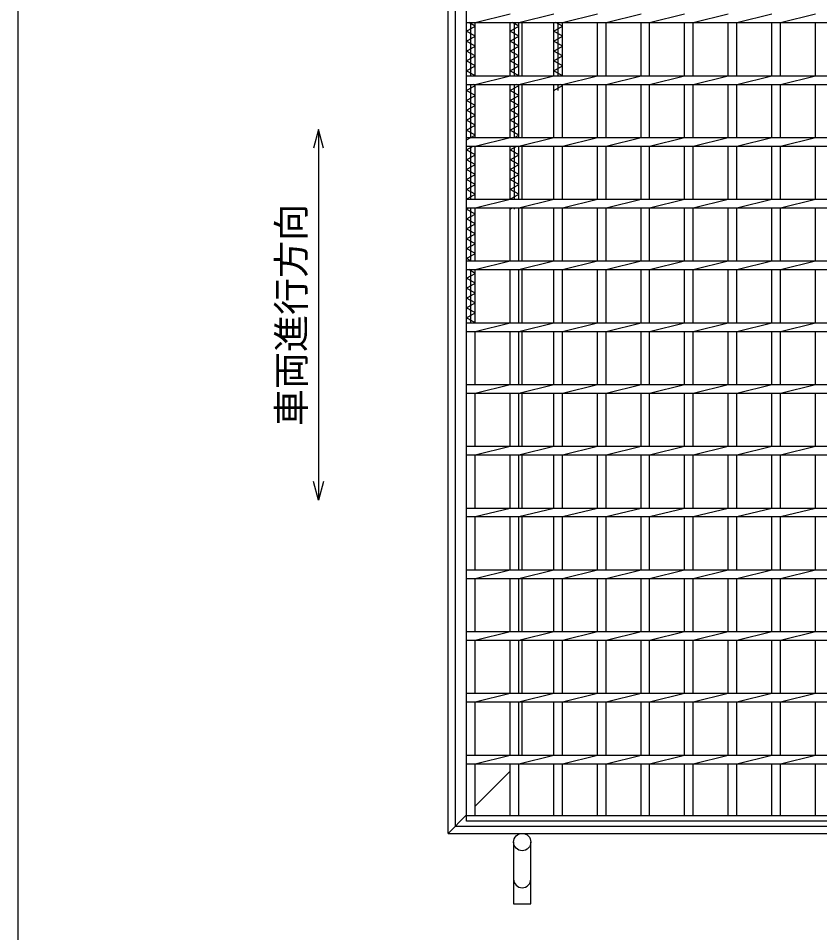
# Model space of a CAD drawing. Units: millimetres, scale not verified. Extents: x -1820 to 1731, y -1282 to 1054.
# Drawn here: x -1729 to -1080, y -386 to 354 of the extents above; entities that cross this region are included whole.
import ezdxf
from ezdxf.enums import TextEntityAlignment as Align

# ---------------------------------------------------------------- set-up
doc = ezdxf.new("R2010")
doc.units = ezdxf.units.MM
doc.header["$LTSCALE"] = 10
for name, color, linetype, lineweight in [('0_2', 150, 'Continuous', 25), ('16', 3, 'Continuous', 25), ('19', 6, 'Continuous', 25)]:
    doc.layers.add(name, color=color, linetype=linetype, lineweight=lineweight)
doc.styles.add('ベクトル', font='')
doc.styles.get('ベクトル').set_extended_font_data('ベクトル')

msp = doc.modelspace()

# ---------------------------------------------------------------- linework, layer by layer
at = {"layer": '0_2'}
msp.add_line((-1729, -1146.5), (-1729, 1053.5), dxfattribs=at)
at = {"layer": '0_2', "color": 4}
for p, q in [((-1486, 263.83), (-1490, 248.83)), ((-1482, 248.83), (-1486, 263.83)), ((-1486, 263.83), (-1486, -36.17)), ((-1486, -36.17), (-1490, -21.17)), ((-1482, -21.17), (-1486, -36.17))]:
    msp.add_line(p, q, dxfattribs=at)
at = {"layer": '16'}
for p, q in [((-1366, -291.5), (-1366, 599.5)), ((-1366, 350.5), (-1366, 357.5)), ((-1359, 350.5), (-1330.7, 357.5)), ((-1323.7, 350.5), (-1295.4, 357.5)), ((-1288.4, 350.5), (-1260.1, 357.5)), ((-1253.1, 350.5), (-1224.8, 357.5)), ((-1217.8, 350.5), (-1189.5, 357.5)), ((-1182.5, 350.5), (-1154.2, 357.5)), ((-1147.2, 350.5), (-1118.9, 357.5)), ((-1111.9, 350.5), (-1083.6, 357.5)), ((-1366, 350.5), (-476, 350.5)), ((-1359, 347.5), (-1364.25, 350.5)), ((-1362.5, 307.5), (-1362.5, 350.5)), ((-1359, 307.5), (-1359, 350.5)), ((-1330.7, 307.5), (-1330.7, 350.5)), ((-1323.7, 347.5), (-1328.95, 350.5)), ((-1327.2, 307.5), (-1327.2, 350.5)), ((-1323.7, 307.5), (-1323.7, 350.5)), ((-1295.4, 307.5), (-1295.4, 350.5)), ((-1288.4, 347.5), (-1293.65, 350.5)), ((-1291.9, 307.5), (-1291.9, 350.5)), ((-1288.4, 307.5), (-1288.4, 350.5)), ((-1260.1, 307.5), (-1260.1, 350.5)), ((-1253.1, 307.5), (-1253.1, 350.5)), ((-1224.8, 307.5), (-1224.8, 350.5)), ((-1217.8, 307.5), (-1217.8, 350.5)), ((-1189.5, 307.5), (-1189.5, 350.5)), ((-1182.5, 307.5), (-1182.5, 350.5)), ((-1154.2, 307.5), (-1154.2, 350.5)), ((-1147.2, 307.5), (-1147.2, 350.5)), ((-1118.9, 307.5), (-1118.9, 350.5)), ((-1111.9, 307.5), (-1111.9, 350.5)), ((-1083.6, 307.5), (-1083.6, 350.5)), ((-1366, 343.5), (-1359, 347.5)), ((-1359, 339.5), (-1366, 343.5)), ((-1330.7, 343.5), (-1323.7, 347.5)), ((-1323.7, 339.5), (-1330.7, 343.5)), ((-1295.4, 343.5), (-1288.4, 347.5)), ((-1288.4, 339.5), (-1295.4, 343.5)), ((-1366, 335.5), (-1359, 339.5)), ((-1359, 331.5), (-1366, 335.5)), ((-1330.7, 335.5), (-1323.7, 339.5)), ((-1323.7, 331.5), (-1330.7, 335.5)), ((-1295.4, 335.5), (-1288.4, 339.5)), ((-1288.4, 331.5), (-1295.4, 335.5)), ((-1366, 327.5), (-1359, 331.5)), ((-1359, 323.5), (-1366, 327.5)), ((-1330.7, 327.5), (-1323.7, 331.5)), ((-1323.7, 323.5), (-1330.7, 327.5)), ((-1295.4, 327.5), (-1288.4, 331.5)), ((-1288.4, 323.5), (-1295.4, 327.5)), ((-1366, 319.5), (-1359, 323.5)), ((-1359, 315.5), (-1366, 319.5)), ((-1330.7, 319.5), (-1323.7, 323.5)), ((-1323.7, 315.5), (-1330.7, 319.5)), ((-1295.4, 319.5), (-1288.4, 323.5)), ((-1288.4, 315.5), (-1295.4, 319.5)), ((-1366, 311.5), (-1359, 315.5)), ((-1359, 307.5), (-1366, 311.5)), ((-1330.7, 311.5), (-1323.7, 315.5)), ((-1323.7, 307.5), (-1330.7, 311.5)), ((-1295.4, 311.5), (-1288.4, 315.5)), ((-1288.4, 307.5), (-1295.4, 311.5)), ((-1366, 307.5), (-476, 307.5)), ((-1366, 300.5), (-1366, 307.5)), ((-1359, 300.5), (-1330.7, 307.5)), ((-1323.7, 300.5), (-1295.4, 307.5)), ((-1288.4, 300.5), (-1260.1, 307.5)), ((-1253.1, 300.5), (-1224.8, 307.5)), ((-1217.8, 300.5), (-1189.5, 307.5)), ((-1182.5, 300.5), (-1154.2, 307.5)), ((-1147.2, 300.5), (-1118.9, 307.5)), ((-1111.9, 300.5), (-1083.6, 307.5)), ((-1366, 300.5), (-476, 300.5)), ((-1366, 295.5), (-1359, 299.5)), ((-1362.5, 257.5), (-1362.5, 300.5)), ((-1359, 299.5), (-1360.75, 300.5)), ((-1359, 257.5), (-1359, 300.5)), ((-1330.7, 257.5), (-1330.7, 300.5)), ((-1330.7, 295.5), (-1323.7, 299.5)), ((-1327.2, 257.5), (-1327.2, 300.5)), ((-1323.7, 299.5), (-1325.45, 300.5)), ((-1323.7, 257.5), (-1323.7, 300.5)), ((-1295.4, 257.5), (-1295.4, 300.5)), ((-1295.4, 295.5), (-1288.4, 299.5)), ((-1291.9, 295.5), (-1291.9, 300.5)), ((-1288.4, 299.5), (-1290.15, 300.5)), ((-1288.4, 257.5), (-1288.4, 300.5)), ((-1260.1, 257.5), (-1260.1, 300.5)), ((-1253.1, 257.5), (-1253.1, 300.5)), ((-1224.8, 257.5), (-1224.8, 300.5)), ((-1217.8, 257.5), (-1217.8, 300.5)), ((-1189.5, 257.5), (-1189.5, 300.5)), ((-1182.5, 257.5), (-1182.5, 300.5)), ((-1154.2, 257.5), (-1154.2, 300.5)), ((-1147.2, 257.5), (-1147.2, 300.5)), ((-1118.9, 257.5), (-1118.9, 300.5)), ((-1111.9, 257.5), (-1111.9, 300.5)), ((-1083.6, 257.5), (-1083.6, 300.5)), ((-1359, 291.5), (-1366, 295.5)), ((-1366, 287.5), (-1359, 291.5)), ((-1323.7, 291.5), (-1330.7, 295.5)), ((-1330.7, 287.5), (-1323.7, 291.5)), ((-1359, 283.5), (-1366, 287.5)), ((-1366, 279.5), (-1359, 283.5)), ((-1323.7, 283.5), (-1330.7, 287.5)), ((-1330.7, 279.5), (-1323.7, 283.5)), ((-1359, 275.5), (-1366, 279.5)), ((-1366, 271.5), (-1359, 275.5)), ((-1323.7, 275.5), (-1330.7, 279.5)), ((-1330.7, 271.5), (-1323.7, 275.5)), ((-1359, 267.5), (-1366, 271.5)), ((-1366, 263.5), (-1359, 267.5)), ((-1323.7, 267.5), (-1330.7, 271.5)), ((-1330.7, 263.5), (-1323.7, 267.5)), ((-1359, 259.5), (-1366, 263.5)), ((-1366, 255.5), (-1359, 259.5)), ((-1323.7, 259.5), (-1330.7, 263.5)), ((-1327.2, 257.5), (-1323.7, 259.5)), ((-1366, 257.5), (-476, 257.5)), ((-1366, 250.5), (-1366, 257.5)), ((-1359, 250.5), (-1330.7, 257.5)), ((-1323.7, 250.5), (-1295.4, 257.5)), ((-1288.4, 250.5), (-1260.1, 257.5)), ((-1253.1, 250.5), (-1224.8, 257.5)), ((-1217.8, 250.5), (-1189.5, 257.5)), ((-1182.5, 250.5), (-1154.2, 257.5)), ((-1147.2, 250.5), (-1118.9, 257.5)), ((-1111.9, 250.5), (-1083.6, 257.5)), ((-1366, 250.5), (-476, 250.5)), ((-1366, 247.5), (-1360.75, 250.5)), ((-1359, 243.5), (-1366, 247.5)), ((-1362.5, 207.5), (-1362.5, 250.5)), ((-1359, 207.5), (-1359, 250.5)), ((-1330.7, 207.5), (-1330.7, 250.5)), ((-1330.7, 247.5), (-1325.45, 250.5)), ((-1323.7, 243.5), (-1330.7, 247.5)), ((-1327.2, 207.5), (-1327.2, 250.5)), ((-1323.7, 207.5), (-1323.7, 250.5)), ((-1295.4, 207.5), (-1295.4, 250.5)), ((-1288.4, 207.5), (-1288.4, 250.5)), ((-1260.1, 207.5), (-1260.1, 250.5)), ((-1253.1, 207.5), (-1253.1, 250.5)), ((-1224.8, 207.5), (-1224.8, 250.5)), ((-1217.8, 207.5), (-1217.8, 250.5)), ((-1189.5, 207.5), (-1189.5, 250.5)), ((-1182.5, 207.5), (-1182.5, 250.5)), ((-1154.2, 207.5), (-1154.2, 250.5)), ((-1147.2, 207.5), (-1147.2, 250.5)), ((-1118.9, 207.5), (-1118.9, 250.5)), ((-1111.9, 207.5), (-1111.9, 250.5)), ((-1083.6, 207.5), (-1083.6, 250.5)), ((-1366, 239.5), (-1359, 243.5)), ((-1359, 235.5), (-1366, 239.5)), ((-1330.7, 239.5), (-1323.7, 243.5)), ((-1323.7, 235.5), (-1330.7, 239.5)), ((-1366, 231.5), (-1359, 235.5)), ((-1359, 227.5), (-1366, 231.5)), ((-1330.7, 231.5), (-1323.7, 235.5)), ((-1323.7, 227.5), (-1330.7, 231.5)), ((-1366, 223.5), (-1359, 227.5)), ((-1359, 219.5), (-1366, 223.5)), ((-1330.7, 223.5), (-1323.7, 227.5)), ((-1323.7, 219.5), (-1330.7, 223.5)), ((-1366, 215.5), (-1359, 219.5)), ((-1359, 211.5), (-1366, 215.5)), ((-1330.7, 215.5), (-1323.7, 219.5)), ((-1323.7, 211.5), (-1330.7, 215.5)), ((-1366, 207.5), (-1359, 211.5)), ((-1366, 207.5), (-476, 207.5)), ((-1366, 200.5), (-1366, 207.5)), ((-1359, 200.5), (-1330.7, 207.5)), ((-1330.7, 207.5), (-1323.7, 211.5)), ((-1323.7, 200.5), (-1295.4, 207.5)), ((-1288.4, 200.5), (-1260.1, 207.5)), ((-1253.1, 200.5), (-1224.8, 207.5)), ((-1217.8, 200.5), (-1189.5, 207.5)), ((-1182.5, 200.5), (-1154.2, 207.5)), ((-1147.2, 200.5), (-1118.9, 207.5)), ((-1111.9, 200.5), (-1083.6, 207.5)), ((-1366, 200.5), (-476, 200.5)), ((-1366, 199.5), (-1364.25, 200.5)), ((-1362.5, 157.5), (-1362.5, 200.5)), ((-1359, 157.5), (-1359, 200.5)), ((-1330.7, 157.5), (-1330.7, 200.5)), ((-1330.7, 199.5), (-1328.95, 200.5)), ((-1327.2, 199.5), (-1327.2, 200.5)), ((-1323.7, 157.5), (-1323.7, 200.5)), ((-1295.4, 157.5), (-1295.4, 200.5)), ((-1288.4, 157.5), (-1288.4, 200.5)), ((-1260.1, 157.5), (-1260.1, 200.5)), ((-1253.1, 157.5), (-1253.1, 200.5)), ((-1224.8, 157.5), (-1224.8, 200.5)), ((-1217.8, 157.5), (-1217.8, 200.5)), ((-1189.5, 157.5), (-1189.5, 200.5)), ((-1182.5, 157.5), (-1182.5, 200.5)), ((-1154.2, 157.5), (-1154.2, 200.5)), ((-1147.2, 157.5), (-1147.2, 200.5)), ((-1118.9, 157.5), (-1118.9, 200.5)), ((-1111.9, 157.5), (-1111.9, 200.5)), ((-1083.6, 157.5), (-1083.6, 200.5)), ((-1359, 195.5), (-1366, 199.5)), ((-1366, 191.5), (-1359, 195.5)), ((-1359, 187.5), (-1366, 191.5)), ((-1366, 183.5), (-1359, 187.5)), ((-1359, 179.5), (-1366, 183.5)), ((-1366, 175.5), (-1359, 179.5)), ((-1359, 171.5), (-1366, 175.5)), ((-1366, 167.5), (-1359, 171.5)), ((-1359, 163.5), (-1366, 167.5)), ((-1366, 159.5), (-1359, 163.5)), ((-1362.5, 157.5), (-1366, 159.5)), ((-1366, 157.5), (-476, 157.5)), ((-1366, 150.5), (-1366, 157.5)), ((-1359, 150.5), (-1330.7, 157.5)), ((-1323.7, 150.5), (-1295.4, 157.5)), ((-1288.4, 150.5), (-1260.1, 157.5)), ((-1253.1, 150.5), (-1224.8, 157.5)), ((-1217.8, 150.5), (-1189.5, 157.5)), ((-1182.5, 150.5), (-1154.2, 157.5)), ((-1147.2, 150.5), (-1118.9, 157.5)), ((-1111.9, 150.5), (-1083.6, 157.5)), ((-1366, 150.5), (-476, 150.5)), ((-1359, 147.5), (-1364.25, 150.5)), ((-1362.5, 107.5), (-1362.5, 150.5)), ((-1359, 107.5), (-1359, 150.5)), ((-1330.7, 107.5), (-1330.7, 150.5)), ((-1323.7, 107.5), (-1323.7, 150.5)), ((-1295.4, 107.5), (-1295.4, 150.5)), ((-1288.4, 107.5), (-1288.4, 150.5)), ((-1260.1, 107.5), (-1260.1, 150.5)), ((-1253.1, 107.5), (-1253.1, 150.5)), ((-1224.8, 107.5), (-1224.8, 150.5)), ((-1217.8, 107.5), (-1217.8, 150.5)), ((-1189.5, 107.5), (-1189.5, 150.5)), ((-1182.5, 107.5), (-1182.5, 150.5)), ((-1154.2, 107.5), (-1154.2, 150.5)), ((-1147.2, 107.5), (-1147.2, 150.5)), ((-1118.9, 107.5), (-1118.9, 150.5)), ((-1111.9, 107.5), (-1111.9, 150.5)), ((-1083.6, 107.5), (-1083.6, 150.5)), ((-1366, 143.5), (-1359, 147.5)), ((-1359, 139.5), (-1366, 143.5)), ((-1366, 135.5), (-1359, 139.5)), ((-1359, 131.5), (-1366, 135.5)), ((-1366, 127.5), (-1359, 131.5)), ((-1359, 123.5), (-1366, 127.5)), ((-1366, 119.5), (-1359, 123.5)), ((-1359, 115.5), (-1366, 119.5)), ((-1366, 111.5), (-1359, 115.5)), ((-1359, 107.5), (-1366, 111.5)), ((-1366, 107.5), (-476, 107.5)), ((-1366, 100.5), (-1366, 107.5)), ((-1359, 100.5), (-1330.7, 107.5)), ((-1323.7, 100.5), (-1295.4, 107.5)), ((-1288.4, 100.5), (-1260.1, 107.5)), ((-1253.1, 100.5), (-1224.8, 107.5)), ((-1217.8, 100.5), (-1189.5, 107.5)), ((-1182.5, 100.5), (-1154.2, 107.5)), ((-1147.2, 100.5), (-1118.9, 107.5)), ((-1111.9, 100.5), (-1083.6, 107.5)), ((-1366, 100.5), (-476, 100.5)), ((-1359, 57.5), (-1359, 100.5)), ((-1330.7, 57.5), (-1330.7, 100.5)), ((-1323.7, 57.5), (-1323.7, 100.5)), ((-1295.4, 57.5), (-1295.4, 100.5)), ((-1288.4, 57.5), (-1288.4, 100.5)), ((-1260.1, 57.5), (-1260.1, 100.5)), ((-1253.1, 57.5), (-1253.1, 100.5)), ((-1224.8, 57.5), (-1224.8, 100.5)), ((-1217.8, 57.5), (-1217.8, 100.5)), ((-1189.5, 57.5), (-1189.5, 100.5)), ((-1182.5, 57.5), (-1182.5, 100.5)), ((-1154.2, 57.5), (-1154.2, 100.5)), ((-1147.2, 57.5), (-1147.2, 100.5)), ((-1118.9, 57.5), (-1118.9, 100.5)), ((-1111.9, 57.5), (-1111.9, 100.5)), ((-1083.6, 57.5), (-1083.6, 100.5)), ((-1366, 57.5), (-476, 57.5)), ((-1366, 50.5), (-1366, 57.5)), ((-1359, 50.5), (-1330.7, 57.5)), ((-1323.7, 50.5), (-1295.4, 57.5)), ((-1288.4, 50.5), (-1260.1, 57.5)), ((-1253.1, 50.5), (-1224.8, 57.5)), ((-1217.8, 50.5), (-1189.5, 57.5)), ((-1182.5, 50.5), (-1154.2, 57.5)), ((-1147.2, 50.5), (-1118.9, 57.5)), ((-1111.9, 50.5), (-1083.6, 57.5)), ((-1366, 50.5), (-476, 50.5)), ((-1359, 7.5), (-1359, 50.5)), ((-1330.7, 7.5), (-1330.7, 50.5)), ((-1323.7, 7.5), (-1323.7, 50.5)), ((-1295.4, 7.5), (-1295.4, 50.5)), ((-1288.4, 7.5), (-1288.4, 50.5)), ((-1260.1, 7.5), (-1260.1, 50.5)), ((-1253.1, 7.5), (-1253.1, 50.5)), ((-1224.8, 7.5), (-1224.8, 50.5)), ((-1217.8, 7.5), (-1217.8, 50.5)), ((-1189.5, 7.5), (-1189.5, 50.5)), ((-1182.5, 7.5), (-1182.5, 50.5)), ((-1154.2, 7.5), (-1154.2, 50.5)), ((-1147.2, 7.5), (-1147.2, 50.5)), ((-1118.9, 7.5), (-1118.9, 50.5)), ((-1111.9, 7.5), (-1111.9, 50.5)), ((-1083.6, 7.5), (-1083.6, 50.5)), ((-1366, 7.5), (-476, 7.5)), ((-1366, 0.5), (-1366, 7.5)), ((-1359, 0.5), (-1330.7, 7.5)), ((-1323.7, 0.5), (-1295.4, 7.5)), ((-1288.4, 0.5), (-1260.1, 7.5)), ((-1253.1, 0.5), (-1224.8, 7.5)), ((-1217.8, 0.5), (-1189.5, 7.5)), ((-1182.5, 0.5), (-1154.2, 7.5)), ((-1147.2, 0.5), (-1118.9, 7.5)), ((-1111.9, 0.5), (-1083.6, 7.5)), ((-1366, 0.5), (-476, 0.5)), ((-1359, -42.5), (-1359, 0.5)), ((-1330.7, -42.5), (-1330.7, 0.5)), ((-1323.7, -42.5), (-1323.7, 0.5)), ((-1295.4, -42.5), (-1295.4, 0.5)), ((-1288.4, -42.5), (-1288.4, 0.5)), ((-1260.1, -42.5), (-1260.1, 0.5)), ((-1253.1, -42.5), (-1253.1, 0.5)), ((-1224.8, -42.5), (-1224.8, 0.5)), ((-1217.8, -42.5), (-1217.8, 0.5)), ((-1189.5, -42.5), (-1189.5, 0.5)), ((-1182.5, -42.5), (-1182.5, 0.5)), ((-1154.2, -42.5), (-1154.2, 0.5)), ((-1147.2, -42.5), (-1147.2, 0.5)), ((-1118.9, -42.5), (-1118.9, 0.5)), ((-1111.9, -42.5), (-1111.9, 0.5)), ((-1083.6, -42.5), (-1083.6, 0.5)), ((-1366, -42.5), (-476, -42.5)), ((-1366, -49.5), (-1366, -42.5)), ((-1359, -49.5), (-1330.7, -42.5)), ((-1323.7, -49.5), (-1295.4, -42.5)), ((-1288.4, -49.5), (-1260.1, -42.5)), ((-1253.1, -49.5), (-1224.8, -42.5)), ((-1217.8, -49.5), (-1189.5, -42.5)), ((-1182.5, -49.5), (-1154.2, -42.5)), ((-1147.2, -49.5), (-1118.9, -42.5)), ((-1111.9, -49.5), (-1083.6, -42.5)), ((-1366, -49.5), (-476, -49.5)), ((-1359, -92.5), (-1359, -49.5)), ((-1330.7, -92.5), (-1330.7, -49.5)), ((-1323.7, -92.5), (-1323.7, -49.5)), ((-1295.4, -92.5), (-1295.4, -49.5)), ((-1288.4, -92.5), (-1288.4, -49.5)), ((-1260.1, -92.5), (-1260.1, -49.5)), ((-1253.1, -92.5), (-1253.1, -49.5)), ((-1224.8, -92.5), (-1224.8, -49.5)), ((-1217.8, -92.5), (-1217.8, -49.5)), ((-1189.5, -92.5), (-1189.5, -49.5)), ((-1182.5, -92.5), (-1182.5, -49.5)), ((-1154.2, -92.5), (-1154.2, -49.5)), ((-1147.2, -92.5), (-1147.2, -49.5)), ((-1118.9, -92.5), (-1118.9, -49.5)), ((-1111.9, -92.5), (-1111.9, -49.5)), ((-1083.6, -92.5), (-1083.6, -49.5)), ((-1366, -92.5), (-476, -92.5)), ((-1366, -99.5), (-1366, -92.5)), ((-1359, -99.5), (-1330.7, -92.5)), ((-1323.7, -99.5), (-1295.4, -92.5)), ((-1288.4, -99.5), (-1260.1, -92.5)), ((-1253.1, -99.5), (-1224.8, -92.5)), ((-1217.8, -99.5), (-1189.5, -92.5)), ((-1182.5, -99.5), (-1154.2, -92.5)), ((-1147.2, -99.5), (-1118.9, -92.5)), ((-1111.9, -99.5), (-1083.6, -92.5)), ((-1366, -99.5), (-476, -99.5)), ((-1359, -142.5), (-1359, -99.5)), ((-1330.7, -142.5), (-1330.7, -99.5)), ((-1323.7, -142.5), (-1323.7, -99.5)), ((-1295.4, -142.5), (-1295.4, -99.5)), ((-1288.4, -142.5), (-1288.4, -99.5)), ((-1260.1, -142.5), (-1260.1, -99.5)), ((-1253.1, -142.5), (-1253.1, -99.5)), ((-1224.8, -142.5), (-1224.8, -99.5)), ((-1217.8, -142.5), (-1217.8, -99.5)), ((-1189.5, -142.5), (-1189.5, -99.5)), ((-1182.5, -142.5), (-1182.5, -99.5)), ((-1154.2, -142.5), (-1154.2, -99.5)), ((-1147.2, -142.5), (-1147.2, -99.5)), ((-1118.9, -142.5), (-1118.9, -99.5)), ((-1111.9, -142.5), (-1111.9, -99.5)), ((-1083.6, -142.5), (-1083.6, -99.5)), ((-1366, -142.5), (-476, -142.5)), ((-1366, -149.5), (-1366, -142.5)), ((-1359, -149.5), (-1330.7, -142.5)), ((-1323.7, -149.5), (-1295.4, -142.5)), ((-1288.4, -149.5), (-1260.1, -142.5)), ((-1253.1, -149.5), (-1224.8, -142.5)), ((-1217.8, -149.5), (-1189.5, -142.5)), ((-1182.5, -149.5), (-1154.2, -142.5)), ((-1147.2, -149.5), (-1118.9, -142.5)), ((-1111.9, -149.5), (-1083.6, -142.5)), ((-1366, -149.5), (-476, -149.5)), ((-1359, -192.5), (-1359, -149.5)), ((-1330.7, -192.5), (-1330.7, -149.5)), ((-1323.7, -192.5), (-1323.7, -149.5)), ((-1295.4, -192.5), (-1295.4, -149.5)), ((-1288.4, -192.5), (-1288.4, -149.5)), ((-1260.1, -192.5), (-1260.1, -149.5)), ((-1253.1, -192.5), (-1253.1, -149.5)), ((-1224.8, -192.5), (-1224.8, -149.5)), ((-1217.8, -192.5), (-1217.8, -149.5)), ((-1189.5, -192.5), (-1189.5, -149.5)), ((-1182.5, -192.5), (-1182.5, -149.5)), ((-1154.2, -192.5), (-1154.2, -149.5)), ((-1147.2, -192.5), (-1147.2, -149.5)), ((-1118.9, -192.5), (-1118.9, -149.5)), ((-1111.9, -192.5), (-1111.9, -149.5)), ((-1083.6, -192.5), (-1083.6, -149.5)), ((-1366, -192.5), (-476, -192.5)), ((-1366, -199.5), (-1366, -192.5)), ((-1366, -199.5), (-476, -199.5)), ((-1359, -199.5), (-1330.7, -192.5)), ((-1359, -242.5), (-1359, -199.5)), ((-1330.7, -242.5), (-1330.7, -199.5)), ((-1323.7, -199.5), (-1295.4, -192.5)), ((-1323.7, -242.5), (-1323.7, -199.5)), ((-1295.4, -242.5), (-1295.4, -199.5)), ((-1288.4, -199.5), (-1260.1, -192.5)), ((-1288.4, -242.5), (-1288.4, -199.5)), ((-1260.1, -242.5), (-1260.1, -199.5)), ((-1253.1, -199.5), (-1224.8, -192.5)), ((-1253.1, -242.5), (-1253.1, -199.5)), ((-1224.8, -242.5), (-1224.8, -199.5)), ((-1217.8, -199.5), (-1189.5, -192.5)), ((-1217.8, -242.5), (-1217.8, -199.5)), ((-1189.5, -242.5), (-1189.5, -199.5)), ((-1182.5, -199.5), (-1154.2, -192.5)), ((-1182.5, -242.5), (-1182.5, -199.5)), ((-1154.2, -242.5), (-1154.2, -199.5)), ((-1147.2, -199.5), (-1118.9, -192.5)), ((-1147.2, -242.5), (-1147.2, -199.5)), ((-1118.9, -242.5), (-1118.9, -199.5)), ((-1111.9, -199.5), (-1083.6, -192.5)), ((-1111.9, -242.5), (-1111.9, -199.5)), ((-1083.6, -242.5), (-1083.6, -199.5)), ((-1366, -242.5), (-476, -242.5)), ((-1366, -249.5), (-1366, -242.5)), ((-1359, -249.5), (-1330.7, -242.5)), ((-1323.7, -249.5), (-1295.4, -242.5)), ((-1288.4, -249.5), (-1260.1, -242.5)), ((-1253.1, -249.5), (-1224.8, -242.5)), ((-1217.8, -249.5), (-1189.5, -242.5)), ((-1182.5, -249.5), (-1154.2, -242.5)), ((-1147.2, -249.5), (-1118.9, -242.5)), ((-1111.9, -249.5), (-1083.6, -242.5)), ((-1366, -249.5), (-476, -249.5)), ((-1359, -291.5), (-1359, -249.5)), ((-1330.7, -291.5), (-1330.7, -249.5)), ((-1323.7, -291.5), (-1323.7, -249.5)), ((-1295.4, -291.5), (-1295.4, -249.5)), ((-1288.4, -291.5), (-1288.4, -249.5)), ((-1260.1, -291.5), (-1260.1, -249.5)), ((-1253.1, -291.5), (-1253.1, -249.5)), ((-1224.8, -291.5), (-1224.8, -249.5)), ((-1217.8, -291.5), (-1217.8, -249.5)), ((-1189.5, -291.5), (-1189.5, -249.5)), ((-1182.5, -291.5), (-1182.5, -249.5)), ((-1154.2, -291.5), (-1154.2, -249.5)), ((-1147.2, -291.5), (-1147.2, -249.5)), ((-1118.9, -291.5), (-1118.9, -249.5)), ((-1111.9, -291.5), (-1111.9, -249.5)), ((-1083.6, -291.5), (-1083.6, -249.5)), ((-1366, -291.5), (-476, -291.5)), ((-1366, -296), (-1366, -291.5)), ((-1366, -291.5), (-1359, -291.5)), ((-476, -296), (-1366, -296)), ((-1330.7, -291.5), (-1323.7, -291.5)), ((-1295.4, -291.5), (-1288.4, -291.5)), ((-1260.1, -291.5), (-1253.1, -291.5)), ((-1224.8, -291.5), (-1217.8, -291.5)), ((-1189.5, -291.5), (-1182.5, -291.5)), ((-1154.2, -291.5), (-1147.2, -291.5)), ((-1118.9, -291.5), (-1111.9, -291.5)), ((-1083.6, -291.5), (-1076.6, -291.5))]:
    msp.add_line(p, q, dxfattribs=at)
at = {"layer": '19'}
for p, q in [((-1381, -306), (-1381, 614)), ((-1375, -300), (-1375, 608)), ((-1321, 307.5), (-1321, 350.5)), ((-1321, 257.5), (-1321, 300.5)), ((-1321, 207.5), (-1321, 250.5)), ((-1321, 157.5), (-1321, 200.5)), ((-1321, 107.5), (-1321, 150.5)), ((-1321, 57.5), (-1321, 100.5)), ((-1321, 7.5), (-1321, 50.5)), ((-1321, -42.5), (-1321, 0.5)), ((-1321, -92.5), (-1321, -49.5)), ((-1321, -142.5), (-1321, -99.5)), ((-1321, -192.5), (-1321, -149.5)), ((-1321, -242.5), (-1321, -199.5)), ((-1359, -284), (-1330.7, -255.7)), ((-1381, -306), (-1366, -291)), ((-1375, -300), (-467, -300)), ((-1381, -306), (-461, -306)), ((-1328, -313), (-1328, -363)), ((-1314, -363), (-1314, -313)), ((-1328, -363), (-1314, -363))]:
    msp.add_line(p, q, dxfattribs=at)
msp.add_circle((-1321, -313), 7, dxfattribs=at)
msp.add_arc((-1321, -343), 7, 180, 0, dxfattribs=at)

# ---------------------------------------------------------------- texts
at = {"layer": '0_2', "color": 2, "style": 'ベクトル'}
msp.add_text('車両進行方向', height=21.99, rotation=90, dxfattribs=at).set_placement((-1508, 23.83), align=Align.MIDDLE_LEFT)

doc.saveas('drawing.dxf')
